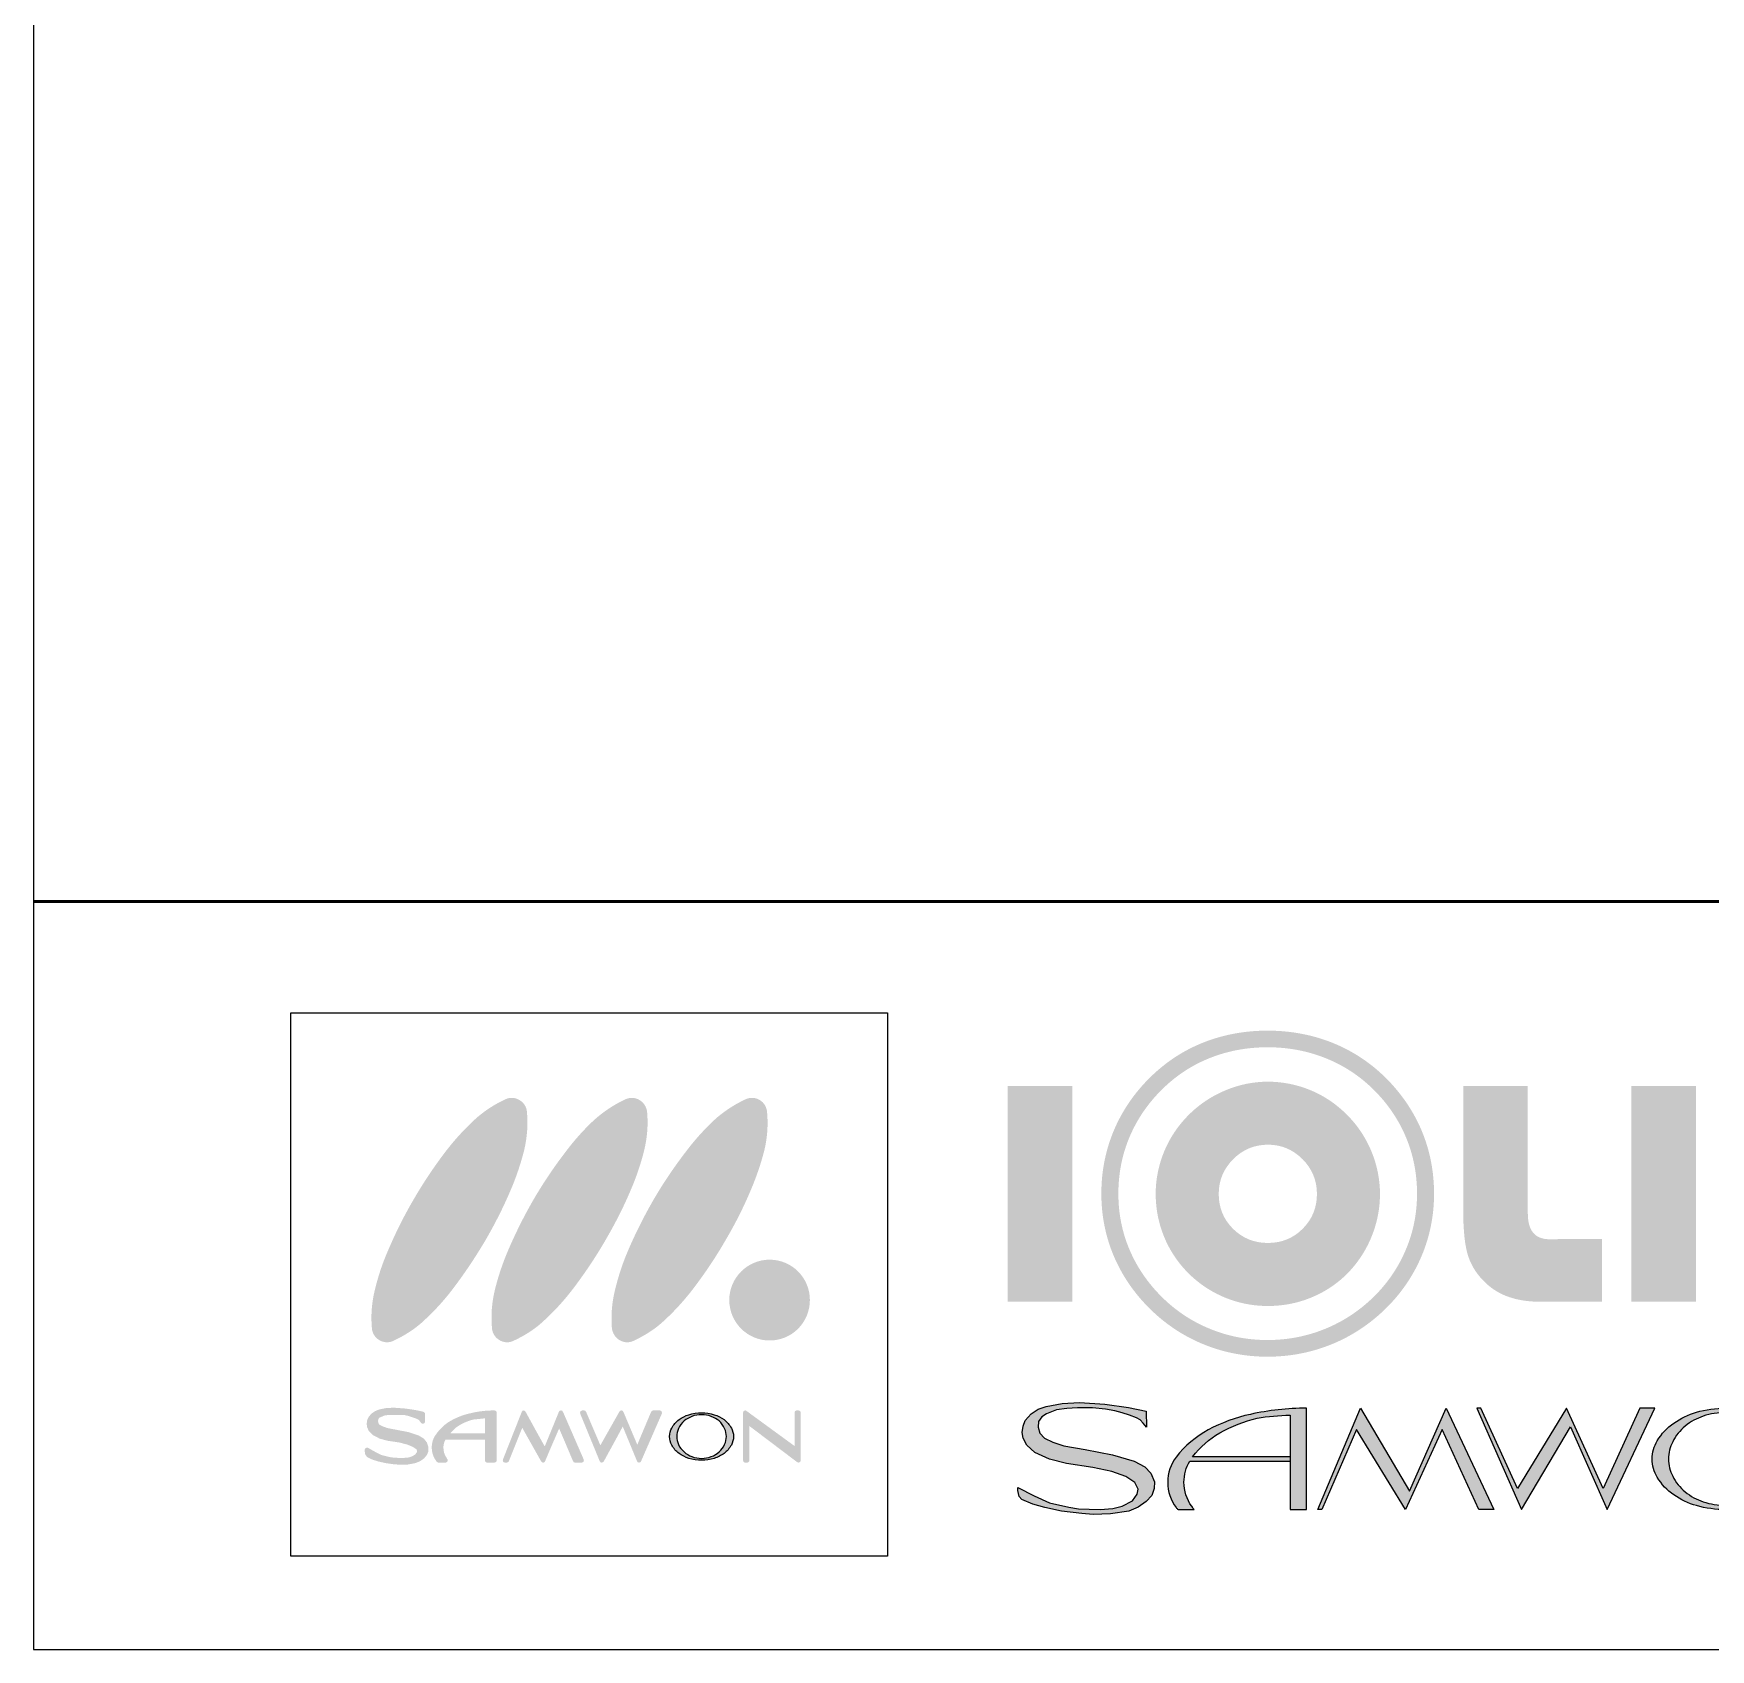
# Model space of a CAD drawing. Extents: x 295 to 2531, y 240 to 845.
# Drawn here: x 1654.78 to 1693.69, y 545.4 to 582.91 of the extents above; entities that cross this region are included whole.
import ezdxf

# ---------------------------------------------------------------- set-up
doc = ezdxf.new("R2010")
doc.units = 0
doc.header["$LTSCALE"] = 0.1
doc.layers.get('0').update_dxf_attribs({"linetype": 'CONTINUOUS'})
doc.layers.add('_______1', color=160, linetype='CONTINUOUS')
doc.layers.add('SHEET', color=7, linetype='CONTINUOUS')

# ---------------------------------------------------------------- blocks, each defined once
blk = doc.blocks.new('AI9-BLK8')
at = {"layer": '_______1'}
h = blk.add_hatch(color=7, dxfattribs=at)
edge = h.paths.add_edge_path()
edge.add_spline(control_points=[(1.18, -0.382), (1.113, -0.519), (1.015, -0.638), (0.899, -0.733), (0.778, -0.828), (0.644, -0.907), (0.5, -0.954), (0.34, -1.005), (0.171, -1.033), (0.001, -1.033), (-0.169, -1.033), (-0.336, -1.005), (-0.497, -0.954), (-0.641, -0.907), (-0.775, -0.828), (-0.897, -0.733), (-1.013, -0.638), (-1.107, -0.519), (-1.175, -0.382), (-1.237, -0.268), (-1.267, -0.137), (-1.267, -0.003), (-1.267, 0.134), (-1.237, 0.261), (-1.175, 0.382), (-1.107, 0.515), (-1.013, 0.632), (-0.897, 0.729), (-0.775, 0.828), (-0.641, 0.898), (-0.497, 0.951), (-0.336, 1.003), (-0.169, 1.029), (0.001, 1.029), (0.171, 1.029), (0.34, 1.003), (0.5, 0.951), (0.644, 0.898), (0.778, 0.828), (0.899, 0.729), (1.015, 0.632), (1.113, 0.515), (1.18, 0.382), (1.239, 0.261), (1.272, 0.134), (1.272, -0.003), (1.272, -0.137), (1.239, -0.268), (1.18, -0.382)], knot_values=[0, 0, 0, 0, 1, 1, 1, 2, 2, 2, 3, 3, 3, 4, 4, 4, 5, 5, 5, 6, 6, 6, 7, 7, 7, 8, 8, 8, 9, 9, 9, 10, 10, 10, 11, 11, 11, 12, 12, 12, 13, 13, 13, 14, 14, 14, 15, 15, 15, 16, 16, 16, 16], degree=3, periodic=0)
edge = h.paths.add_edge_path(flags=16)
edge.add_spline(control_points=[(1.52, 0.403), (1.428, 0.558), (1.305, 0.692), (1.154, 0.795), (1, 0.9), (0.83, 0.981), (0.649, 1.038), (0.438, 1.095), (0.221, 1.127), (0.001, 1.127), (-0.219, 1.127), (-0.436, 1.095), (-0.649, 1.038), (-0.828, 0.981), (-0.998, 0.9), (-1.15, 0.795), (-1.3, 0.692), (-1.424, 0.558), (-1.518, 0.403), (-1.59, 0.282), (-1.631, 0.14), (-1.631, -0.003), (-1.631, -0.146), (-1.59, -0.286), (-1.518, -0.408), (-1.424, -0.563), (-1.3, -0.7), (-1.15, -0.8), (-0.998, -0.907), (-0.828, -0.988), (-0.649, -1.039), (-0.436, -1.098), (-0.219, -1.127), (0.001, -1.127), (0.221, -1.127), (0.438, -1.098), (0.649, -1.039), (0.83, -0.988), (1, -0.907), (1.154, -0.8), (1.305, -0.7), (1.428, -0.563), (1.52, -0.408), (1.595, -0.286), (1.631, -0.146), (1.631, -0.003), (1.631, 0.14), (1.595, 0.282), (1.52, 0.403)], knot_values=[0, 0, 0, 0, 1, 1, 1, 2, 2, 2, 3, 3, 3, 4, 4, 4, 5, 5, 5, 6, 6, 6, 7, 7, 7, 8, 8, 8, 9, 9, 9, 10, 10, 10, 11, 11, 11, 12, 12, 12, 13, 13, 13, 14, 14, 14, 15, 15, 15, 16, 16, 16, 16], degree=3, periodic=0)
at = {"layer": '_______1', "color": 7}
for points in [[(1.52, 0.403), (1.428, 0.558), (1.305, 0.692), (1.154, 0.795), (1, 0.9), (0.83, 0.981), (0.649, 1.038), (0.438, 1.095), (0.221, 1.127), (0.001, 1.127), (-0.219, 1.127), (-0.436, 1.095), (-0.649, 1.038), (-0.828, 0.981), (-0.998, 0.9), (-1.15, 0.795), (-1.3, 0.692), (-1.424, 0.558), (-1.518, 0.403), (-1.59, 0.282), (-1.631, 0.14), (-1.631, -0.003), (-1.631, -0.146), (-1.59, -0.286), (-1.518, -0.408), (-1.424, -0.563), (-1.3, -0.7), (-1.15, -0.8), (-0.998, -0.907), (-0.828, -0.988), (-0.649, -1.039), (-0.436, -1.098), (-0.219, -1.127), (0.001, -1.127), (0.221, -1.127), (0.438, -1.098), (0.649, -1.039), (0.83, -0.988), (1, -0.907), (1.154, -0.8), (1.305, -0.7), (1.428, -0.563), (1.52, -0.408), (1.595, -0.286), (1.631, -0.146), (1.631, -0.003), (1.631, 0.14), (1.595, 0.282), (1.52, 0.403)], [(1.18, -0.382), (1.113, -0.519), (1.015, -0.638), (0.899, -0.733), (0.778, -0.828), (0.644, -0.907), (0.5, -0.954), (0.34, -1.005), (0.171, -1.033), (0.001, -1.033), (-0.169, -1.033), (-0.336, -1.005), (-0.497, -0.954), (-0.641, -0.907), (-0.775, -0.828), (-0.897, -0.733), (-1.013, -0.638), (-1.107, -0.519), (-1.175, -0.382), (-1.237, -0.268), (-1.267, -0.137), (-1.267, -0.003), (-1.267, 0.134), (-1.237, 0.261), (-1.175, 0.382), (-1.107, 0.515), (-1.013, 0.632), (-0.897, 0.729), (-0.775, 0.828), (-0.641, 0.898), (-0.497, 0.951), (-0.336, 1.003), (-0.169, 1.029), (0.001, 1.029), (0.171, 1.029), (0.34, 1.003), (0.5, 0.951), (0.644, 0.898), (0.778, 0.828), (0.899, 0.729), (1.015, 0.632), (1.113, 0.515), (1.18, 0.382), (1.239, 0.261), (1.272, 0.134), (1.272, -0.003), (1.272, -0.137), (1.239, -0.268), (1.18, -0.382)]]:
    blk.add_open_spline(points, degree=3, knots=[0, 0, 0, 0, 1, 1, 1, 2, 2, 2, 3, 3, 3, 4, 4, 4, 5, 5, 5, 6, 6, 6, 7, 7, 7, 8, 8, 8, 9, 9, 9, 10, 10, 10, 11, 11, 11, 12, 12, 12, 13, 13, 13, 14, 14, 14, 15, 15, 15, 16, 16, 16, 16], dxfattribs=at)

msp = doc.modelspace()

# ---------------------------------------------------------------- hatches: boundary and pattern name
at = {"layer": '_______1'}
h = msp.add_hatch(color=7, dxfattribs=at)
edge = h.paths.add_edge_path()
edge.add_spline(control_points=[(1686.623, 554.682), (1686.449, 554.27), (1686.199, 553.903), (1685.871, 553.582), (1685.537, 553.258), (1685.161, 553.011), (1684.743, 552.843), (1684.324, 552.673), (1683.88, 552.587), (1683.415, 552.587), (1682.947, 552.587), (1682.506, 552.673), (1682.088, 552.843), (1681.67, 553.011), (1681.295, 553.258), (1680.966, 553.582), (1680.635, 553.911), (1680.384, 554.277), (1680.211, 554.686), (1680.038, 555.094), (1679.953, 555.527), (1679.953, 555.985), (1679.953, 556.448), (1680.038, 556.885), (1680.211, 557.296), (1680.384, 557.707), (1680.635, 558.077), (1680.966, 558.403), (1681.292, 558.726), (1681.662, 558.968), (1682.077, 559.133), (1682.493, 559.298), (1682.939, 559.382), (1683.415, 559.382), (1683.893, 559.382), (1684.34, 559.298), (1684.757, 559.131), (1685.175, 558.965), (1685.547, 558.723), (1685.871, 558.403), (1686.202, 558.077), (1686.454, 557.707), (1686.626, 557.296), (1686.798, 556.885), (1686.884, 556.448), (1686.884, 555.985), (1686.884, 555.527), (1686.798, 555.093), (1686.623, 554.682), (1686.623, 554.682), (1686.623, 554.682), (1686.623, 554.682)], knot_values=[0, 0, 0, 0, 1, 1, 1, 2, 2, 2, 3, 3, 3, 4, 4, 4, 5, 5, 5, 6, 6, 6, 7, 7, 7, 8, 8, 8, 9, 9, 9, 10, 10, 10, 11, 11, 11, 12, 12, 12, 13, 13, 13, 14, 14, 14, 15, 15, 15, 16, 16, 16, 17, 17, 17, 17], degree=3, periodic=0)
edge = h.paths.add_edge_path(flags=16)
edge.add_spline(control_points=[(1686.992, 557.446), (1686.799, 557.904), (1686.518, 558.315), (1686.15, 558.68), (1685.79, 559.034), (1685.376, 559.305), (1684.911, 559.49), (1684.446, 559.675), (1683.946, 559.768), (1683.413, 559.768), (1682.885, 559.768), (1682.389, 559.676), (1681.924, 559.492), (1681.461, 559.308), (1681.049, 559.037), (1680.687, 558.68), (1680.318, 558.315), (1680.038, 557.904), (1679.846, 557.446), (1679.654, 556.987), (1679.558, 556.501), (1679.558, 555.985), (1679.558, 555.476), (1679.654, 554.993), (1679.846, 554.538), (1680.038, 554.083), (1680.318, 553.675), (1680.687, 553.309), (1681.055, 552.948), (1681.472, 552.673), (1681.938, 552.484), (1682.402, 552.296), (1682.895, 552.2), (1683.413, 552.2), (1683.933, 552.2), (1684.427, 552.296), (1684.893, 552.484), (1685.359, 552.673), (1685.778, 552.948), (1686.15, 553.309), (1686.515, 553.667), (1686.795, 554.075), (1686.989, 554.534), (1687.183, 554.992), (1687.279, 555.476), (1687.279, 555.985), (1687.279, 556.501), (1687.183, 556.987), (1686.992, 557.446), (1686.992, 557.446), (1686.992, 557.446), (1686.992, 557.446)], knot_values=[0, 0, 0, 0, 1, 1, 1, 2, 2, 2, 3, 3, 3, 4, 4, 4, 5, 5, 5, 6, 6, 6, 7, 7, 7, 8, 8, 8, 9, 9, 9, 10, 10, 10, 11, 11, 11, 12, 12, 12, 13, 13, 13, 14, 14, 14, 15, 15, 15, 16, 16, 16, 17, 17, 17, 17], degree=3, periodic=0)
for points in [[(1677.383, 553.475), (1677.383, 558.486), (1678.883, 558.486), (1678.883, 553.475), (1677.383, 553.475)], [(1691.856, 553.475), (1691.856, 558.486), (1693.356, 558.486), (1693.356, 553.475), (1691.856, 553.475)], [(1680.604, 550.567), (1680.53, 550.655), (1680.458, 550.733), (1680.377, 550.779), (1680.215, 550.845), (1680.044, 550.897), (1679.872, 550.943), (1679.658, 550.984), (1679.355, 551.011), (1679.007, 551.011), (1678.759, 550.996), (1678.514, 550.966), (1678.283, 550.876), (1678.173, 550.805), (1678.099, 550.693), (1678.095, 550.562), (1678.134, 550.422), (1678.236, 550.312), (1678.429, 550.214), (1678.69, 550.135), (1679.18, 550.048), (1679.818, 549.926), (1680.318, 549.775), (1680.569, 549.64), (1680.703, 549.5), (1680.788, 549.296), (1680.782, 549.14), (1680.729, 548.979), (1680.599, 548.838), (1680.414, 548.705), (1680.194, 548.618), (1679.767, 548.549), (1679.366, 548.538), (1679.104, 548.558), (1678.637, 548.611), (1678.248, 548.697), (1677.971, 548.78), (1677.715, 548.886), (1677.651, 548.959), (1677.617, 549.097), (1677.623, 549.167), (1677.997, 548.967), (1678.352, 548.806), (1678.805, 548.705), (1679.031, 548.671), (1679.276, 548.659), (1679.529, 548.651), (1679.824, 548.678), (1680.044, 548.733), (1680.279, 548.857), (1680.393, 549.013), (1680.409, 549.128), (1680.335, 549.279), (1680.125, 549.421), (1679.805, 549.534), (1679.359, 549.632), (1678.749, 549.721), (1678.352, 549.82), (1678.012, 549.973), (1677.825, 550.147), (1677.74, 550.312), (1677.72, 550.443), (1677.74, 550.59), (1677.792, 550.716), (1677.928, 550.871), (1678.095, 550.979), (1678.277, 551.045), (1678.651, 551.117), (1679.053, 551.137), (1679.639, 551.101), (1680.187, 551.018), (1680.599, 550.936)], [(1686.616, 548.651), (1685.479, 550.512), (1684.675, 548.651), (1684.581, 548.651), (1685.575, 551.006), (1686.712, 549.077), (1687.564, 551.006), (1688.668, 548.651), (1688.321, 548.651), (1687.469, 550.512)], [(1692.057, 551.006), (1691.201, 549.14), (1690.351, 551.006), (1689.215, 549.14), (1688.362, 551.006), (1688.268, 551.006), (1689.31, 548.651), (1690.448, 550.575), (1691.3, 548.651), (1692.405, 551.006)]]:
    msp.add_hatch(color=7, dxfattribs=at).paths.add_polyline_path(points)
h = msp.add_hatch(color=7, dxfattribs=at)
edge = h.paths.add_edge_path(flags=16)
edge.add_spline(control_points=[(1682.282, 555.977), (1682.282, 555.659), (1682.391, 555.392), (1682.612, 555.17), (1682.835, 554.949), (1683.105, 554.84), (1683.425, 554.84), (1683.741, 554.84), (1684.011, 554.949), (1684.231, 555.17), (1684.452, 555.392), (1684.561, 555.659), (1684.561, 555.977), (1684.561, 556.292), (1684.45, 556.56), (1684.227, 556.784), (1684.005, 557.008), (1683.737, 557.121), (1683.425, 557.121), (1683.11, 557.121), (1682.841, 557.008), (1682.617, 556.784), (1682.394, 556.56), (1682.282, 556.292), (1682.282, 555.977), (1682.282, 555.977), (1682.282, 555.977), (1682.282, 555.977)], knot_values=[0, 0, 0, 0, 1, 1, 1, 2, 2, 2, 3, 3, 3, 4, 4, 4, 5, 5, 5, 6, 6, 6, 7, 7, 7, 8, 8, 8, 9, 9, 9, 9], degree=3, periodic=0)
edge = h.paths.add_edge_path()
edge.add_spline(control_points=[(1680.819, 555.977), (1680.819, 556.32), (1680.886, 556.648), (1681.017, 556.966), (1681.149, 557.282), (1681.337, 557.564), (1681.584, 557.811), (1681.824, 558.052), (1682.106, 558.242), (1682.429, 558.379), (1682.752, 558.515), (1683.082, 558.583), (1683.418, 558.583), (1683.766, 558.583), (1684.099, 558.516), (1684.416, 558.384), (1684.735, 558.251), (1685.015, 558.06), (1685.263, 557.811), (1685.506, 557.567), (1685.693, 557.284), (1685.827, 556.963), (1685.958, 556.644), (1686.024, 556.314), (1686.024, 555.977), (1686.024, 555.679), (1685.974, 555.387), (1685.874, 555.104), (1685.773, 554.819), (1685.629, 554.56), (1685.442, 554.327), (1685.2, 554.026), (1684.902, 553.792), (1684.549, 553.626), (1684.197, 553.46), (1683.821, 553.377), (1683.418, 553.377), (1683.119, 553.377), (1682.827, 553.427), (1682.543, 553.527), (1682.261, 553.629), (1682.004, 553.773), (1681.775, 553.96), (1681.472, 554.207), (1681.237, 554.507), (1681.069, 554.858), (1680.903, 555.211), (1680.819, 555.584), (1680.819, 555.977), (1680.819, 555.977), (1680.819, 555.977), (1680.819, 555.977)], knot_values=[0, 0, 0, 0, 1, 1, 1, 2, 2, 2, 3, 3, 3, 4, 4, 4, 5, 5, 5, 6, 6, 6, 7, 7, 7, 8, 8, 8, 9, 9, 9, 10, 10, 10, 11, 11, 11, 12, 12, 12, 13, 13, 13, 14, 14, 14, 15, 15, 15, 16, 16, 16, 17, 17, 17, 17], degree=3, periodic=0)
h = msp.add_hatch(color=7, dxfattribs=at)
edge = h.paths.add_edge_path()
edge.add_spline(control_points=[(1687.955, 558.486), (1687.955, 558.486), (1689.455, 558.486), (1689.455, 558.486), (1689.455, 558.486), (1689.455, 555.53), (1689.455, 555.53), (1689.455, 555.326), (1689.498, 555.173), (1689.581, 555.075), (1689.663, 554.976), (1689.791, 554.926), (1689.964, 554.926), (1690.001, 554.926), (1690.029, 554.926), (1690.05, 554.927), (1690.071, 554.927), (1690.086, 554.929), (1691.174, 554.933), (1691.174, 554.933), (1691.177, 553.475), (1691.177, 553.475), (1691.177, 553.475), (1689.766, 553.475), (1689.766, 553.475), (1689.482, 553.475), (1689.237, 553.51), (1689.028, 553.582), (1688.818, 553.652), (1688.635, 553.762), (1688.478, 553.911), (1688.29, 554.085), (1688.156, 554.289), (1688.075, 554.522), (1687.995, 554.755), (1687.955, 555.131), (1687.955, 555.649), (1687.955, 555.649), (1687.955, 555.817), (1687.955, 555.817), (1687.955, 555.817), (1687.955, 558.486), (1687.955, 558.486), (1687.955, 558.486), (1687.955, 558.486), (1687.955, 558.486)], knot_values=[0, 0, 0, 0, 1, 1, 1, 2, 2, 2, 3, 3, 3, 4, 4, 4, 5, 5, 5, 6, 6, 6, 7, 7, 7, 8, 8, 8, 9, 9, 9, 10, 10, 10, 11, 11, 11, 12, 12, 12, 13, 13, 13, 14, 14, 14, 15, 15, 15, 15], degree=3, periodic=0)
h = msp.add_hatch(color=7, dxfattribs=at)
edge = h.paths.add_edge_path()
edge.add_spline(control_points=[(1662.63, 552.856), (1662.602, 553.154), (1662.626, 553.452), (1662.695, 553.741), (1662.773, 554.059), (1662.872, 554.368), (1663.006, 554.669), (1663.18, 555.078), (1663.378, 555.476), (1663.604, 555.859), (1663.824, 556.24), (1664.069, 556.605), (1664.336, 556.957), (1664.537, 557.218), (1664.757, 557.462), (1664.996, 557.686), (1665.212, 557.887), (1665.46, 558.051), (1665.732, 558.177), (1665.836, 558.224), (1665.955, 558.217), (1666.053, 558.158), (1666.153, 558.1), (1666.219, 557.999), (1666.227, 557.887), (1666.256, 557.587), (1666.232, 557.294), (1666.165, 556.998), (1666.086, 556.687), (1665.982, 556.375), (1665.853, 556.074), (1665.679, 555.664), (1665.478, 555.269), (1665.257, 554.889), (1665.029, 554.507), (1664.786, 554.14), (1664.517, 553.786), (1664.321, 553.526), (1664.102, 553.283), (1663.862, 553.061), (1663.646, 552.852), (1663.397, 552.694), (1663.124, 552.567), (1663.021, 552.517), (1662.902, 552.525), (1662.801, 552.585), (1662.704, 552.643), (1662.638, 552.743), (1662.63, 552.856)], knot_values=[0, 0, 0, 0, 1, 1, 1, 2, 2, 2, 3, 3, 3, 4, 4, 4, 5, 5, 5, 6, 6, 6, 7, 7, 7, 8, 8, 8, 9, 9, 9, 10, 10, 10, 11, 11, 11, 12, 12, 12, 13, 13, 13, 14, 14, 14, 15, 15, 15, 16, 16, 16, 16], degree=3, periodic=0)
edge = h.paths.add_edge_path()
edge.add_spline(control_points=[(1668.199, 552.856), (1668.177, 553.154), (1668.197, 553.452), (1668.27, 553.741), (1668.346, 554.059), (1668.446, 554.368), (1668.577, 554.669), (1668.751, 555.078), (1668.953, 555.476), (1669.175, 555.859), (1669.397, 556.24), (1669.645, 556.605), (1669.915, 556.957), (1670.111, 557.218), (1670.33, 557.462), (1670.566, 557.686), (1670.786, 557.887), (1671.034, 558.051), (1671.307, 558.177), (1671.411, 558.224), (1671.532, 558.217), (1671.63, 558.158), (1671.728, 558.1), (1671.788, 557.999), (1671.8, 557.887), (1671.828, 557.587), (1671.808, 557.294), (1671.739, 556.998), (1671.66, 556.687), (1671.553, 556.375), (1671.426, 556.074), (1671.253, 555.664), (1671.054, 555.269), (1670.828, 554.889), (1670.608, 554.507), (1670.361, 554.14), (1670.092, 553.786), (1669.894, 553.526), (1669.675, 553.283), (1669.437, 553.061), (1669.222, 552.852), (1668.97, 552.694), (1668.7, 552.567), (1668.592, 552.517), (1668.474, 552.525), (1668.377, 552.585), (1668.279, 552.643), (1668.217, 552.743), (1668.199, 552.856)], knot_values=[0, 0, 0, 0, 1, 1, 1, 2, 2, 2, 3, 3, 3, 4, 4, 4, 5, 5, 5, 6, 6, 6, 7, 7, 7, 8, 8, 8, 9, 9, 9, 10, 10, 10, 11, 11, 11, 12, 12, 12, 13, 13, 13, 14, 14, 14, 15, 15, 15, 16, 16, 16, 16], degree=3, periodic=0)
edge = h.paths.add_edge_path()
edge.add_spline(control_points=[(1665.417, 552.856), (1665.39, 553.154), (1665.411, 553.452), (1665.481, 553.741), (1665.558, 554.059), (1665.663, 554.368), (1665.791, 554.669), (1665.967, 555.078), (1666.165, 555.476), (1666.388, 555.859), (1666.611, 556.24), (1666.856, 556.605), (1667.127, 556.957), (1667.322, 557.218), (1667.54, 557.462), (1667.778, 557.686), (1667.999, 557.887), (1668.248, 558.051), (1668.518, 558.177), (1668.623, 558.224), (1668.745, 558.217), (1668.839, 558.158), (1668.937, 558.1), (1669.003, 557.999), (1669.016, 557.887), (1669.044, 557.587), (1669.02, 557.294), (1668.951, 556.998), (1668.873, 556.687), (1668.77, 556.375), (1668.639, 556.074), (1668.467, 555.664), (1668.263, 555.269), (1668.041, 554.889), (1667.82, 554.507), (1667.572, 554.14), (1667.305, 553.786), (1667.106, 553.526), (1666.89, 553.283), (1666.649, 553.061), (1666.434, 552.852), (1666.186, 552.694), (1665.912, 552.567), (1665.808, 552.517), (1665.689, 552.525), (1665.589, 552.585), (1665.49, 552.643), (1665.426, 552.743), (1665.417, 552.856)], knot_values=[0, 0, 0, 0, 1, 1, 1, 2, 2, 2, 3, 3, 3, 4, 4, 4, 5, 5, 5, 6, 6, 6, 7, 7, 7, 8, 8, 8, 9, 9, 9, 10, 10, 10, 11, 11, 11, 12, 12, 12, 13, 13, 13, 14, 14, 14, 15, 15, 15, 16, 16, 16, 16], degree=3, periodic=0)
edge = h.paths.add_edge_path()
edge.add_spline(control_points=[(1671.859, 552.576), (1671.344, 552.576), (1670.923, 552.995), (1670.923, 553.517), (1670.923, 554.029), (1671.344, 554.452), (1671.859, 554.452), (1672.38, 554.452), (1672.794, 554.029), (1672.794, 553.517), (1672.794, 552.995), (1672.38, 552.576), (1671.859, 552.576)], knot_values=[0, 0, 0, 0, 1, 1, 1, 2, 2, 2, 3, 3, 3, 4, 4, 4, 4], degree=3, periodic=0)
h = msp.add_hatch(color=7, dxfattribs=at)
edge = h.paths.add_edge_path(flags=16)
edge.add_spline(control_points=[(1667.017, 550.953), (1666.993, 550.953), (1666.975, 550.938), (1666.968, 550.918), (1666.968, 550.918), (1666.706, 550.276), (1666.641, 550.119), (1666.553, 550.267), (1666.196, 550.923), (1666.196, 550.923), (1666.187, 550.941), (1666.168, 550.953), (1666.148, 550.953), (1666.127, 550.953), (1666.11, 550.936), (1666.107, 550.918), (1666.107, 550.918), (1665.671, 549.815), (1665.671, 549.815), (1665.665, 549.799), (1665.667, 549.782), (1665.675, 549.763), (1665.686, 549.751), (1665.701, 549.742), (1665.717, 549.742), (1665.717, 549.742), (1665.76, 549.742), (1665.76, 549.742), (1665.782, 549.742), (1665.801, 549.752), (1665.808, 549.776), (1665.808, 549.776), (1666.055, 550.393), (1666.119, 550.55), (1666.203, 550.4), (1666.558, 549.769), (1666.558, 549.769), (1666.566, 549.751), (1666.589, 549.74), (1666.606, 549.742), (1666.627, 549.742), (1666.642, 549.752), (1666.649, 549.776), (1666.649, 549.776), (1666.901, 550.368), (1666.975, 550.534), (1667.047, 550.368), (1667.297, 549.776), (1667.297, 549.776), (1667.305, 549.752), (1667.323, 549.742), (1667.346, 549.742), (1667.346, 549.742), (1667.497, 549.742), (1667.497, 549.742), (1667.515, 549.742), (1667.528, 549.751), (1667.54, 549.766), (1667.549, 549.782), (1667.553, 549.801), (1667.545, 549.815), (1667.545, 549.815), (1667.063, 550.923), (1667.063, 550.923), (1667.055, 550.938), (1667.039, 550.953), (1667.017, 550.953)], knot_values=[0, 0, 0, 0, 1, 1, 1, 2, 2, 2, 3, 3, 3, 4, 4, 4, 5, 5, 5, 6, 6, 6, 7, 7, 7, 8, 8, 8, 9, 9, 9, 10, 10, 10, 11, 11, 11, 12, 12, 12, 13, 13, 13, 14, 14, 14, 15, 15, 15, 16, 16, 16, 17, 17, 17, 18, 18, 18, 19, 19, 19, 20, 20, 20, 21, 21, 21, 22, 22, 22, 22], degree=3, periodic=0)
edge = h.paths.add_edge_path()
edge.add_spline(control_points=[(1665.252, 550.421), (1665.252, 550.421), (1664.45, 550.421), (1664.45, 550.421), (1664.507, 550.483), (1664.56, 550.55), (1664.626, 550.586), (1664.736, 550.659), (1664.862, 550.711), (1664.988, 550.742), (1664.988, 550.742), (1665.164, 550.759), (1665.252, 550.77), (1665.252, 550.77), (1665.252, 550.421), (1665.252, 550.421)], knot_values=[0, 0, 0, 0, 1, 1, 1, 2, 2, 2, 3, 3, 3, 4, 4, 4, 5, 5, 5, 5], degree=3, periodic=0)
edge = h.paths.add_edge_path(flags=16)
edge.add_spline(control_points=[(1664.895, 550.882), (1664.745, 550.85), (1664.597, 550.789), (1664.455, 550.711), (1664.326, 550.637), (1664.209, 550.528), (1664.116, 550.395), (1664.053, 550.314), (1664.019, 550.209), (1664.019, 550.094), (1664.019, 549.984), (1664.052, 549.874), (1664.116, 549.79), (1664.116, 549.79), (1664.132, 549.763), (1664.132, 549.763), (1664.143, 549.751), (1664.159, 549.742), (1664.174, 549.742), (1664.174, 549.742), (1664.342, 549.742), (1664.342, 549.742), (1664.362, 549.742), (1664.374, 549.752), (1664.385, 549.776), (1664.388, 549.782), (1664.39, 549.79), (1664.39, 549.79), (1664.39, 549.809), (1664.385, 549.825), (1664.376, 549.827), (1664.376, 549.827), (1664.362, 549.855), (1664.362, 549.855), (1664.312, 549.925), (1664.289, 550.006), (1664.289, 550.094), (1664.289, 550.159), (1664.308, 550.22), (1664.335, 550.273), (1664.335, 550.273), (1665.252, 550.273), (1665.252, 550.273), (1665.252, 550.036), (1665.252, 549.797), (1665.252, 549.797), (1665.252, 549.766), (1665.279, 549.742), (1665.305, 549.742), (1665.305, 549.742), (1665.471, 549.742), (1665.471, 549.742), (1665.5, 549.742), (1665.526, 549.766), (1665.526, 549.797), (1665.526, 549.797), (1665.526, 550.899), (1665.526, 550.899), (1665.526, 550.93), (1665.5, 550.953), (1665.471, 550.953), (1665.275, 550.953), (1665.081, 550.93), (1664.895, 550.882)], knot_values=[0, 0, 0, 0, 1, 1, 1, 2, 2, 2, 3, 3, 3, 4, 4, 4, 5, 5, 5, 6, 6, 6, 7, 7, 7, 8, 8, 8, 9, 9, 9, 10, 10, 10, 11, 11, 11, 12, 12, 12, 13, 13, 13, 14, 14, 14, 15, 15, 15, 16, 16, 16, 17, 17, 17, 18, 18, 18, 19, 19, 19, 20, 20, 20, 21, 21, 21, 21], degree=3, periodic=0)
edge = h.paths.add_edge_path(flags=16)
edge.add_spline(control_points=[(1669.353, 550.927), (1669.342, 550.941), (1669.327, 550.953), (1669.308, 550.953), (1669.308, 550.953), (1669.158, 550.953), (1669.158, 550.953), (1669.139, 550.953), (1669.12, 550.938), (1669.109, 550.918), (1669.109, 550.918), (1668.859, 550.329), (1668.789, 550.155), (1668.716, 550.329), (1668.467, 550.918), (1668.467, 550.918), (1668.456, 550.938), (1668.443, 550.953), (1668.42, 550.953), (1668.398, 550.953), (1668.38, 550.941), (1668.372, 550.923), (1668.372, 550.923), (1668.015, 550.29), (1667.931, 550.143), (1667.867, 550.297), (1667.601, 550.918), (1667.601, 550.918), (1667.594, 550.938), (1667.573, 550.953), (1667.555, 550.953), (1667.555, 550.953), (1667.513, 550.953), (1667.513, 550.953), (1667.497, 550.953), (1667.479, 550.941), (1667.47, 550.93), (1667.461, 550.914), (1667.458, 550.895), (1667.463, 550.879), (1667.463, 550.879), (1667.916, 549.776), (1667.916, 549.776), (1667.925, 549.752), (1667.943, 549.742), (1667.96, 549.742), (1667.982, 549.74), (1667.999, 549.751), (1668.01, 549.769), (1668.01, 549.769), (1668.37, 550.424), (1668.451, 550.58), (1668.517, 550.419), (1668.782, 549.776), (1668.782, 549.776), (1668.789, 549.752), (1668.808, 549.742), (1668.827, 549.742), (1668.851, 549.742), (1668.87, 549.752), (1668.877, 549.776), (1668.877, 549.776), (1669.358, 550.878), (1669.358, 550.878), (1669.363, 550.895), (1669.361, 550.912), (1669.353, 550.927)], knot_values=[0, 0, 0, 0, 1, 1, 1, 2, 2, 2, 3, 3, 3, 4, 4, 4, 5, 5, 5, 6, 6, 6, 7, 7, 7, 8, 8, 8, 9, 9, 9, 10, 10, 10, 11, 11, 11, 12, 12, 12, 13, 13, 13, 14, 14, 14, 15, 15, 15, 16, 16, 16, 17, 17, 17, 18, 18, 18, 19, 19, 19, 20, 20, 20, 21, 21, 21, 22, 22, 22, 22], degree=3, periodic=0)
edge = h.paths.add_edge_path(flags=16)
edge.add_spline(control_points=[(1663.835, 550.298), (1663.835, 550.298), (1663.716, 550.371), (1663.716, 550.371), (1663.716, 550.371), (1663.49, 550.447), (1663.49, 550.447), (1663.49, 550.447), (1663.202, 550.503), (1663.202, 550.503), (1663.202, 550.503), (1662.991, 550.543), (1662.991, 550.543), (1662.991, 550.543), (1662.888, 550.581), (1662.888, 550.581), (1662.888, 550.581), (1662.809, 550.619), (1662.809, 550.619), (1662.809, 550.619), (1662.778, 550.662), (1662.778, 550.662), (1662.778, 550.662), (1662.773, 550.709), (1662.773, 550.709), (1662.773, 550.709), (1662.778, 550.751), (1662.778, 550.751), (1662.778, 550.751), (1662.801, 550.784), (1662.801, 550.784), (1662.801, 550.784), (1662.834, 550.797), (1662.834, 550.797), (1662.834, 550.797), (1662.923, 550.835), (1662.923, 550.835), (1662.923, 550.835), (1663.021, 550.848), (1663.021, 550.848), (1663.021, 550.848), (1663.117, 550.85), (1663.117, 550.85), (1663.117, 550.85), (1663.271, 550.85), (1663.271, 550.85), (1663.271, 550.85), (1663.397, 550.843), (1663.397, 550.843), (1663.397, 550.843), (1663.485, 550.823), (1663.485, 550.823), (1663.485, 550.823), (1663.555, 550.797), (1663.555, 550.797), (1663.555, 550.797), (1663.626, 550.776), (1663.626, 550.776), (1663.626, 550.776), (1663.692, 550.748), (1663.692, 550.748), (1663.692, 550.748), (1663.723, 550.729), (1663.723, 550.729), (1663.723, 550.729), (1663.771, 550.662), (1663.771, 550.662), (1663.781, 550.652), (1663.795, 550.645), (1663.814, 550.645), (1663.814, 550.645), (1663.814, 550.645), (1663.814, 550.645), (1663.824, 550.645), (1663.835, 550.65), (1663.845, 550.656), (1663.857, 550.664), (1663.862, 550.68), (1663.862, 550.696), (1663.862, 550.696), (1663.862, 550.872), (1663.862, 550.872), (1663.861, 550.895), (1663.845, 550.916), (1663.821, 550.923), (1663.821, 550.923), (1663.642, 550.962), (1663.642, 550.962), (1663.642, 550.962), (1663.402, 550.997), (1663.402, 550.997), (1663.402, 550.997), (1663.14, 551.016), (1663.14, 551.016), (1663.14, 551.016), (1662.959, 551.008), (1662.959, 551.008), (1662.959, 551.008), (1662.788, 550.972), (1662.788, 550.972), (1662.788, 550.972), (1662.704, 550.936), (1662.704, 550.936), (1662.704, 550.936), (1662.619, 550.879), (1662.619, 550.879), (1662.619, 550.879), (1662.549, 550.794), (1662.549, 550.794), (1662.549, 550.794), (1662.519, 550.723), (1662.519, 550.723), (1662.519, 550.723), (1662.509, 550.645), (1662.509, 550.645), (1662.509, 550.645), (1662.516, 550.567), (1662.516, 550.567), (1662.516, 550.567), (1662.559, 550.476), (1662.559, 550.476), (1662.559, 550.476), (1662.649, 550.382), (1662.649, 550.382), (1662.649, 550.382), (1662.812, 550.298), (1662.812, 550.298), (1662.812, 550.298), (1662.993, 550.249), (1662.993, 550.249), (1662.993, 550.249), (1663.264, 550.209), (1663.264, 550.209), (1663.264, 550.209), (1663.455, 550.159), (1663.455, 550.159), (1663.455, 550.159), (1663.58, 550.107), (1663.58, 550.107), (1663.58, 550.107), (1663.665, 550.049), (1663.665, 550.049), (1663.665, 550.049), (1663.681, 549.995), (1663.681, 549.995), (1663.681, 549.995), (1663.631, 549.926), (1663.631, 549.926), (1663.631, 549.926), (1663.541, 549.878), (1663.541, 549.878), (1663.541, 549.878), (1663.462, 549.857), (1663.462, 549.857), (1663.462, 549.857), (1663.343, 549.85), (1663.343, 549.85), (1663.343, 549.85), (1663.235, 549.852), (1663.235, 549.852), (1663.235, 549.852), (1663.133, 549.857), (1663.133, 549.857), (1663.133, 549.857), (1663.039, 549.871), (1663.039, 549.871), (1663.039, 549.871), (1662.846, 549.92), (1662.846, 549.92), (1662.846, 549.92), (1662.704, 549.992), (1662.704, 549.992), (1662.704, 549.992), (1662.543, 550.083), (1662.543, 550.083), (1662.528, 550.091), (1662.509, 550.091), (1662.494, 550.083), (1662.476, 550.078), (1662.464, 550.059), (1662.464, 550.042), (1662.464, 550.042), (1662.462, 550.006), (1662.462, 550.006), (1662.462, 550.006), (1662.476, 549.929), (1662.476, 549.929), (1662.476, 549.929), (1662.516, 549.871), (1662.516, 549.871), (1662.516, 549.871), (1662.647, 549.809), (1662.647, 549.809), (1662.647, 549.809), (1662.775, 549.769), (1662.775, 549.769), (1662.775, 549.769), (1662.947, 549.73), (1662.947, 549.73), (1662.947, 549.73), (1663.155, 549.701), (1663.155, 549.701), (1663.155, 549.701), (1663.271, 549.695), (1663.271, 549.695), (1663.271, 549.695), (1663.452, 549.695), (1663.452, 549.695), (1663.452, 549.695), (1663.643, 549.731), (1663.643, 549.731), (1663.643, 549.731), (1663.75, 549.776), (1663.75, 549.776), (1663.75, 549.776), (1663.841, 549.84), (1663.841, 549.84), (1663.841, 549.84), (1663.907, 549.92), (1663.907, 549.92), (1663.907, 549.92), (1663.942, 550.006), (1663.942, 550.006), (1663.942, 550.006), (1663.943, 550.094), (1663.943, 550.094), (1663.943, 550.094), (1663.903, 550.214), (1663.903, 550.214), (1663.903, 550.214), (1663.835, 550.298), (1663.835, 550.298)], knot_values=[0, 0, 0, 0, 1, 1, 1, 2, 2, 2, 3, 3, 3, 4, 4, 4, 5, 5, 5, 6, 6, 6, 7, 7, 7, 8, 8, 8, 9, 9, 9, 10, 10, 10, 11, 11, 11, 12, 12, 12, 13, 13, 13, 14, 14, 14, 15, 15, 15, 16, 16, 16, 17, 17, 17, 18, 18, 18, 19, 19, 19, 20, 20, 20, 21, 21, 21, 22, 22, 22, 23, 23, 23, 24, 24, 24, 25, 25, 25, 26, 26, 26, 27, 27, 27, 28, 28, 28, 29, 29, 29, 30, 30, 30, 31, 31, 31, 32, 32, 32, 33, 33, 33, 34, 34, 34, 35, 35, 35, 36, 36, 36, 37, 37, 37, 38, 38, 38, 39, 39, 39, 40, 40, 40, 41, 41, 41, 42, 42, 42, 43, 43, 43, 44, 44, 44, 45, 45, 45, 46, 46, 46, 47, 47, 47, 48, 48, 48, 49, 49, 49, 50, 50, 50, 51, 51, 51, 52, 52, 52, 53, 53, 53, 54, 54, 54, 55, 55, 55, 56, 56, 56, 57, 57, 57, 58, 58, 58, 59, 59, 59, 60, 60, 60, 61, 61, 61, 62, 62, 62, 63, 63, 63, 64, 64, 64, 65, 65, 65, 66, 66, 66, 67, 67, 67, 68, 68, 68, 69, 69, 69, 70, 70, 70, 71, 71, 71, 72, 72, 72, 73, 73, 73, 74, 74, 74, 75, 75, 75, 76, 76, 76, 77, 77, 77, 77], degree=3, periodic=0)
h = msp.add_hatch(color=7, dxfattribs=at)
edge = h.paths.add_edge_path()
edge.add_spline(control_points=[(1670.815, 550.159), (1670.786, 550.094), (1670.741, 550.036), (1670.687, 549.992), (1670.632, 549.94), (1670.573, 549.908), (1670.506, 549.881), (1670.434, 549.855), (1670.358, 549.84), (1670.28, 549.84), (1670.204, 549.84), (1670.129, 549.855), (1670.055, 549.881), (1669.987, 549.908), (1669.927, 549.94), (1669.875, 549.992), (1669.82, 550.036), (1669.773, 550.094), (1669.745, 550.159), (1669.716, 550.22), (1669.703, 550.283), (1669.703, 550.345), (1669.703, 550.414), (1669.716, 550.476), (1669.745, 550.534), (1669.773, 550.6), (1669.82, 550.659), (1669.875, 550.709), (1669.927, 550.751), (1669.987, 550.788), (1670.055, 550.814), (1670.129, 550.843), (1670.204, 550.853), (1670.28, 550.853), (1670.358, 550.853), (1670.434, 550.843), (1670.506, 550.814), (1670.573, 550.788), (1670.632, 550.751), (1670.687, 550.709), (1670.741, 550.659), (1670.786, 550.6), (1670.815, 550.534), (1670.844, 550.476), (1670.856, 550.414), (1670.856, 550.345), (1670.856, 550.283), (1670.844, 550.22), (1670.815, 550.159)], knot_values=[0, 0, 0, 0, 1, 1, 1, 2, 2, 2, 3, 3, 3, 4, 4, 4, 5, 5, 5, 6, 6, 6, 7, 7, 7, 8, 8, 8, 9, 9, 9, 10, 10, 10, 11, 11, 11, 12, 12, 12, 13, 13, 13, 14, 14, 14, 15, 15, 15, 16, 16, 16, 16], degree=3, periodic=0)
edge = h.paths.add_edge_path(flags=16)
edge.add_spline(control_points=[(1670.971, 550.545), (1670.926, 550.619), (1670.871, 550.69), (1670.804, 550.74), (1670.735, 550.789), (1670.656, 550.833), (1670.575, 550.853), (1670.477, 550.882), (1670.38, 550.899), (1670.28, 550.899), (1670.182, 550.899), (1670.08, 550.882), (1669.985, 550.853), (1669.902, 550.833), (1669.825, 550.789), (1669.759, 550.74), (1669.687, 550.69), (1669.632, 550.619), (1669.591, 550.545), (1669.554, 550.487), (1669.539, 550.418), (1669.539, 550.345), (1669.539, 550.276), (1669.554, 550.209), (1669.591, 550.149), (1669.632, 550.071), (1669.687, 550.006), (1669.759, 549.957), (1669.825, 549.908), (1669.902, 549.866), (1669.985, 549.84), (1670.08, 549.812), (1670.182, 549.797), (1670.28, 549.797), (1670.38, 549.797), (1670.477, 549.812), (1670.575, 549.84), (1670.656, 549.866), (1670.735, 549.908), (1670.804, 549.957), (1670.871, 550.006), (1670.926, 550.071), (1670.971, 550.149), (1671.005, 550.209), (1671.022, 550.276), (1671.022, 550.345), (1671.022, 550.418), (1671.005, 550.487), (1670.971, 550.545)], knot_values=[0, 0, 0, 0, 1, 1, 1, 2, 2, 2, 3, 3, 3, 4, 4, 4, 5, 5, 5, 6, 6, 6, 7, 7, 7, 8, 8, 8, 9, 9, 9, 10, 10, 10, 11, 11, 11, 12, 12, 12, 13, 13, 13, 14, 14, 14, 15, 15, 15, 16, 16, 16, 16], degree=3, periodic=0)
h = msp.add_hatch(color=7, dxfattribs=at)
edge = h.paths.add_edge_path()
edge.add_spline(control_points=[(1672.528, 550.953), (1672.528, 550.953), (1672.49, 550.953), (1672.49, 550.953), (1672.459, 550.953), (1672.437, 550.93), (1672.437, 550.899), (1672.437, 550.899), (1672.437, 550.288), (1672.437, 550.128), (1672.292, 550.233), (1671.323, 550.941), (1671.323, 550.941), (1671.315, 550.949), (1671.305, 550.953), (1671.29, 550.953), (1671.277, 550.953), (1671.263, 550.941), (1671.253, 550.931), (1671.247, 550.923), (1671.244, 550.912), (1671.244, 550.899), (1671.244, 550.899), (1671.244, 549.797), (1671.244, 549.797), (1671.244, 549.766), (1671.265, 549.742), (1671.29, 549.742), (1671.29, 549.742), (1671.335, 549.742), (1671.335, 549.742), (1671.366, 549.742), (1671.389, 549.766), (1671.389, 549.797), (1671.389, 549.797), (1671.389, 550.424), (1671.389, 550.591), (1671.534, 550.483), (1672.501, 549.751), (1672.501, 549.751), (1672.516, 549.74), (1672.535, 549.737), (1672.554, 549.749), (1672.572, 549.752), (1672.582, 549.776), (1672.582, 549.797), (1672.582, 549.797), (1672.582, 550.899), (1672.582, 550.899), (1672.582, 550.93), (1672.559, 550.953), (1672.528, 550.953)], knot_values=[0, 0, 0, 0, 1, 1, 1, 2, 2, 2, 3, 3, 3, 4, 4, 4, 5, 5, 5, 6, 6, 6, 7, 7, 7, 8, 8, 8, 9, 9, 9, 10, 10, 10, 11, 11, 11, 12, 12, 12, 13, 13, 13, 14, 14, 14, 15, 15, 15, 16, 16, 16, 17, 17, 17, 17], degree=3, periodic=0)
h = msp.add_hatch(color=7, dxfattribs=at)
edge = h.paths.add_edge_path()
edge.add_spline(control_points=[(1683.936, 549.874), (1683.936, 549.874), (1681.677, 549.874), (1681.677, 549.874), (1681.85, 550.101), (1682.064, 550.292), (1682.308, 550.43), (1682.581, 550.589), (1682.872, 550.703), (1683.174, 550.771), (1683.424, 550.816), (1683.681, 550.838), (1683.936, 550.842), (1683.936, 550.842), (1683.936, 548.651), (1683.936, 548.651), (1683.936, 548.651), (1684.318, 548.651), (1684.318, 548.651), (1684.318, 548.651), (1684.318, 551.006), (1684.318, 551.006), (1683.879, 551.006), (1683.443, 550.955), (1683.018, 550.861), (1682.678, 550.789), (1682.347, 550.665), (1682.038, 550.501), (1681.754, 550.345), (1681.5, 550.135), (1681.295, 549.871), (1681.165, 549.706), (1681.097, 549.5), (1681.097, 549.286), (1681.097, 549.073), (1681.165, 548.868), (1681.295, 548.7), (1681.309, 548.685), (1681.322, 548.664), (1681.338, 548.651), (1681.338, 548.651), (1681.714, 548.651), (1681.714, 548.651), (1681.694, 548.674), (1681.676, 548.7), (1681.655, 548.727), (1681.539, 548.887), (1681.476, 549.087), (1681.476, 549.286), (1681.476, 549.46), (1681.524, 549.63), (1681.611, 549.776), (1681.611, 549.776), (1683.936, 549.776), (1683.936, 549.776)], knot_values=[0, 0, 0, 0, 1, 1, 1, 2, 2, 2, 3, 3, 3, 4, 4, 4, 5, 5, 5, 6, 6, 6, 7, 7, 7, 8, 8, 8, 9, 9, 9, 10, 10, 10, 11, 11, 11, 12, 12, 12, 13, 13, 13, 14, 14, 14, 15, 15, 15, 16, 16, 16, 17, 17, 17, 18, 18, 18, 18], degree=3, periodic=0)

# ---------------------------------------------------------------- linework, layer by layer
at = {"color": 0, "lineweight": 50}
msp.add_line((1654.777, 562.763), (2078.002, 562.763), dxfattribs=at)
at = {"layer": '_______1', "color": 7}
for points in [[(1660.752, 560.178), (1674.597, 560.178), (1674.597, 547.568), (1660.752, 547.568), (1660.752, 560.178)], [(1680.604, 550.567), (1680.53, 550.655), (1680.458, 550.733), (1680.377, 550.779), (1680.215, 550.845), (1680.044, 550.897), (1679.872, 550.943), (1679.658, 550.984), (1679.355, 551.011), (1679.007, 551.011), (1678.759, 550.996), (1678.514, 550.966), (1678.283, 550.876), (1678.173, 550.805), (1678.099, 550.693), (1678.095, 550.562), (1678.134, 550.422), (1678.236, 550.312), (1678.429, 550.214), (1678.69, 550.135), (1679.18, 550.048), (1679.818, 549.926), (1680.318, 549.775), (1680.569, 549.64), (1680.703, 549.5), (1680.788, 549.296), (1680.782, 549.14), (1680.729, 548.979), (1680.599, 548.838), (1680.414, 548.705), (1680.194, 548.618), (1679.767, 548.549), (1679.366, 548.538), (1679.104, 548.558), (1678.637, 548.611), (1678.248, 548.697), (1677.971, 548.78), (1677.715, 548.886), (1677.651, 548.959), (1677.617, 549.097), (1677.623, 549.167), (1677.997, 548.967), (1678.352, 548.806), (1678.805, 548.705), (1679.031, 548.671), (1679.276, 548.659), (1679.529, 548.651), (1679.824, 548.678), (1680.044, 548.733), (1680.279, 548.857), (1680.393, 549.013), (1680.409, 549.128), (1680.335, 549.279), (1680.125, 549.421), (1679.805, 549.534), (1679.359, 549.632), (1678.749, 549.721), (1678.352, 549.82), (1678.012, 549.973), (1677.825, 550.147), (1677.74, 550.312), (1677.72, 550.443), (1677.74, 550.59), (1677.792, 550.716), (1677.928, 550.871), (1678.095, 550.979), (1678.277, 551.045), (1678.651, 551.117), (1679.053, 551.137), (1679.639, 551.101), (1680.187, 551.018), (1680.599, 550.936), (1680.604, 550.567)]]:
    msp.add_lwpolyline(points, dxfattribs=at)
for points in [[(1686.616, 548.651), (1685.479, 550.512), (1684.675, 548.651), (1684.581, 548.651), (1685.575, 551.006), (1686.712, 549.077), (1687.564, 551.006), (1688.668, 548.651), (1688.321, 548.651), (1687.469, 550.512)], [(1692.057, 551.006), (1691.201, 549.14), (1690.351, 551.006), (1689.215, 549.14), (1688.362, 551.006), (1688.268, 551.006), (1689.31, 548.651), (1690.448, 550.575), (1691.3, 548.651), (1692.405, 551.006)]]:
    msp.add_lwpolyline(points, close=True, dxfattribs=at)
for points, knots in [([(1670.971, 550.545), (1670.926, 550.619), (1670.871, 550.69), (1670.804, 550.74), (1670.735, 550.789), (1670.656, 550.833), (1670.575, 550.853), (1670.477, 550.882), (1670.38, 550.899), (1670.28, 550.899), (1670.182, 550.899), (1670.08, 550.882), (1669.985, 550.853), (1669.902, 550.833), (1669.825, 550.789), (1669.759, 550.74), (1669.687, 550.69), (1669.632, 550.619), (1669.591, 550.545), (1669.554, 550.487), (1669.539, 550.418), (1669.539, 550.345), (1669.539, 550.276), (1669.554, 550.209), (1669.591, 550.149), (1669.632, 550.071), (1669.687, 550.006), (1669.759, 549.957), (1669.825, 549.908), (1669.902, 549.866), (1669.985, 549.84), (1670.08, 549.812), (1670.182, 549.797), (1670.28, 549.797), (1670.38, 549.797), (1670.477, 549.812), (1670.575, 549.84), (1670.656, 549.866), (1670.735, 549.908), (1670.804, 549.957), (1670.871, 550.006), (1670.926, 550.071), (1670.971, 550.149), (1671.005, 550.209), (1671.022, 550.276), (1671.022, 550.345), (1671.022, 550.418), (1671.005, 550.487), (1670.971, 550.545)], [0, 0, 0, 0, 1, 1, 1, 2, 2, 2, 3, 3, 3, 4, 4, 4, 5, 5, 5, 6, 6, 6, 7, 7, 7, 8, 8, 8, 9, 9, 9, 10, 10, 10, 11, 11, 11, 12, 12, 12, 13, 13, 13, 14, 14, 14, 15, 15, 15, 16, 16, 16, 16]), ([(1670.815, 550.159), (1670.786, 550.094), (1670.741, 550.036), (1670.687, 549.992), (1670.632, 549.94), (1670.573, 549.908), (1670.506, 549.881), (1670.434, 549.855), (1670.358, 549.84), (1670.28, 549.84), (1670.204, 549.84), (1670.129, 549.855), (1670.055, 549.881), (1669.987, 549.908), (1669.927, 549.94), (1669.875, 549.992), (1669.82, 550.036), (1669.773, 550.094), (1669.745, 550.159), (1669.716, 550.22), (1669.703, 550.283), (1669.703, 550.345), (1669.703, 550.414), (1669.716, 550.476), (1669.745, 550.534), (1669.773, 550.6), (1669.82, 550.659), (1669.875, 550.709), (1669.927, 550.751), (1669.987, 550.788), (1670.055, 550.814), (1670.129, 550.843), (1670.204, 550.853), (1670.28, 550.853), (1670.358, 550.853), (1670.434, 550.843), (1670.506, 550.814), (1670.573, 550.788), (1670.632, 550.751), (1670.687, 550.709), (1670.741, 550.659), (1670.786, 550.6), (1670.815, 550.534), (1670.844, 550.476), (1670.856, 550.414), (1670.856, 550.345), (1670.856, 550.283), (1670.844, 550.22), (1670.815, 550.159)], [0, 0, 0, 0, 1, 1, 1, 2, 2, 2, 3, 3, 3, 4, 4, 4, 5, 5, 5, 6, 6, 6, 7, 7, 7, 8, 8, 8, 9, 9, 9, 10, 10, 10, 11, 11, 11, 12, 12, 12, 13, 13, 13, 14, 14, 14, 15, 15, 15, 16, 16, 16, 16]), ([(1683.936, 549.874), (1683.936, 549.874), (1681.677, 549.874), (1681.677, 549.874), (1681.85, 550.101), (1682.064, 550.292), (1682.308, 550.43), (1682.581, 550.589), (1682.872, 550.703), (1683.174, 550.771), (1683.424, 550.816), (1683.681, 550.838), (1683.936, 550.842), (1683.936, 550.842), (1683.936, 548.651), (1683.936, 548.651), (1683.936, 548.651), (1684.318, 548.651), (1684.318, 548.651), (1684.318, 548.651), (1684.318, 551.006), (1684.318, 551.006), (1683.879, 551.006), (1683.443, 550.955), (1683.018, 550.861), (1682.678, 550.789), (1682.347, 550.665), (1682.038, 550.501), (1681.754, 550.345), (1681.5, 550.135), (1681.295, 549.871), (1681.165, 549.706), (1681.097, 549.5), (1681.097, 549.286), (1681.097, 549.073), (1681.165, 548.868), (1681.295, 548.7), (1681.309, 548.685), (1681.322, 548.664), (1681.338, 548.651), (1681.338, 548.651), (1681.714, 548.651), (1681.714, 548.651), (1681.694, 548.674), (1681.676, 548.7), (1681.655, 548.727), (1681.539, 548.887), (1681.476, 549.087), (1681.476, 549.286), (1681.476, 549.46), (1681.524, 549.63), (1681.611, 549.776), (1681.611, 549.776), (1683.936, 549.776), (1683.936, 549.776)], [0, 0, 0, 0, 1, 1, 1, 2, 2, 2, 3, 3, 3, 4, 4, 4, 5, 5, 5, 6, 6, 6, 7, 7, 7, 8, 8, 8, 9, 9, 9, 10, 10, 10, 11, 11, 11, 12, 12, 12, 13, 13, 13, 14, 14, 14, 15, 15, 15, 16, 16, 16, 17, 17, 17, 18, 18, 18, 18])]:
    msp.add_open_spline(points, degree=3, knots=knots, dxfattribs=at)
at = {"layer": 'SHEET'}
for p, q in [((1654.777, 770.379), (1654.777, 545.405)), ((1654.777, 545.405), (2078.002, 545.405))]:
    msp.add_line(p, q, dxfattribs=at)

# ---------------------------------------------------------------- block references
at = {"layer": '_______1', "color": 7, "xscale": 1.044746574330929, "yscale": 1.044746574330929, "zscale": 1.044746574330929}
msp.add_blockref('AI9-BLK8', (1694.045, 549.828), dxfattribs=at)

doc.saveas('drawing.dxf')
